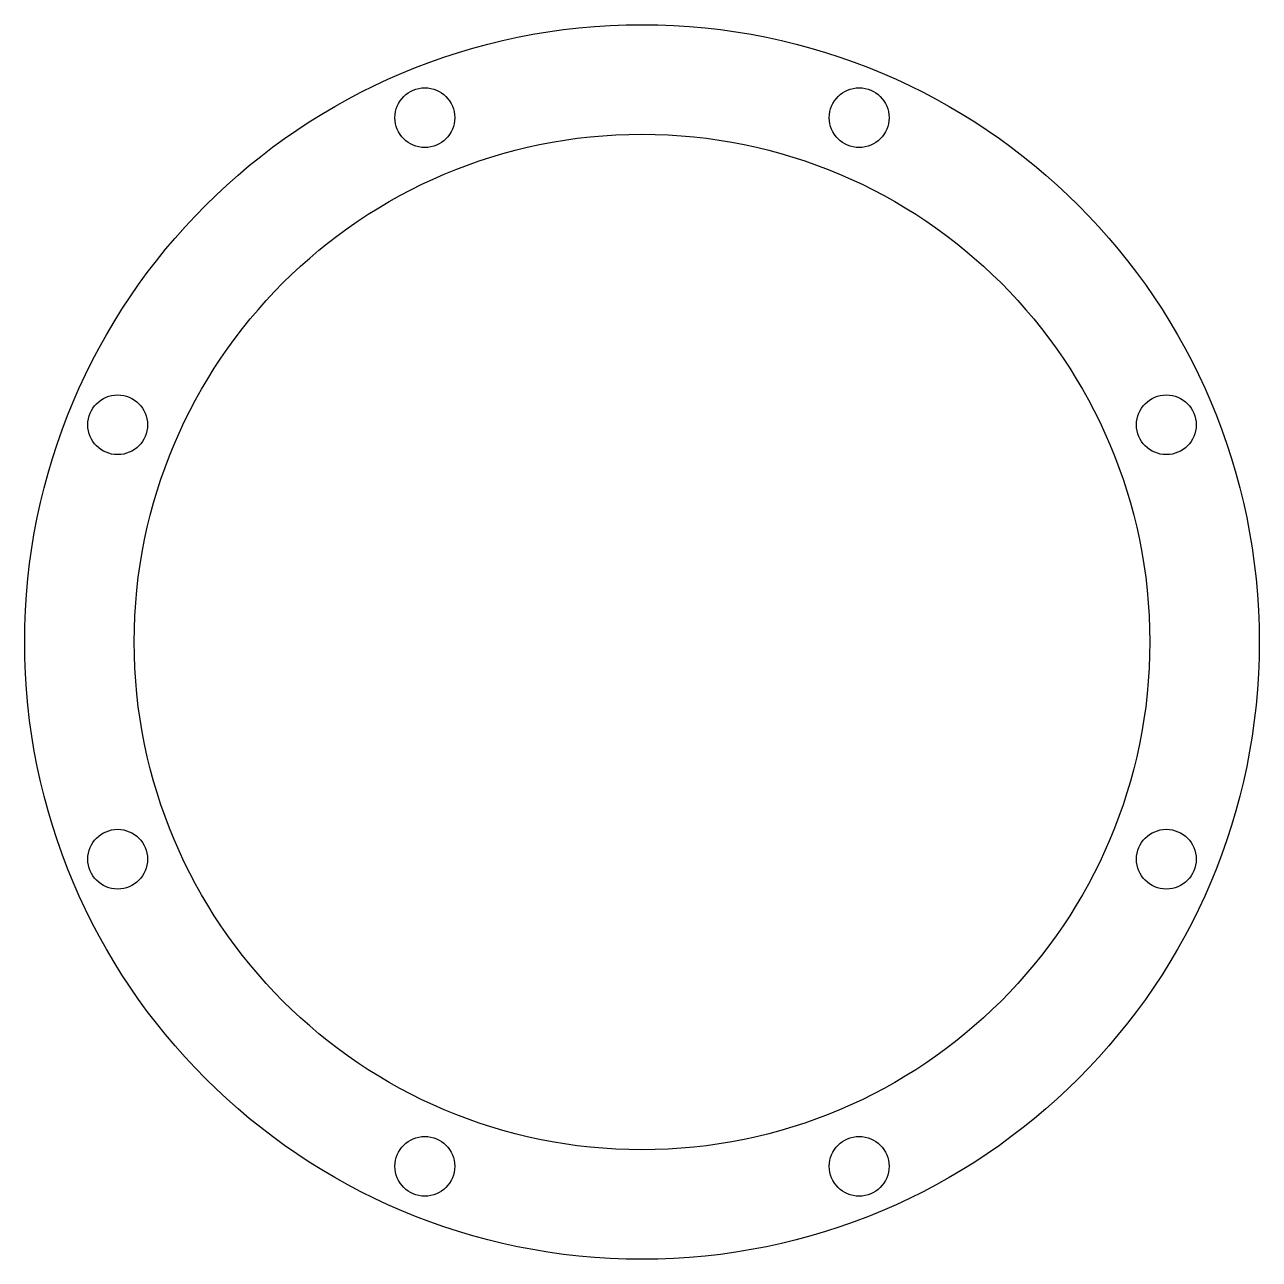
# Model space of a CAD drawing. Header units: millimetres. Extents: x 86 to 334, y 29 to 277.
import ezdxf

# ---------------------------------------------------------------- set-up
doc = ezdxf.new("R2010")
doc.units = ezdxf.units.MM
doc.layers.add('cutting', color=1, linetype='Continuous')

msp = doc.modelspace()

# ---------------------------------------------------------------- linework, layer by layer
at = {"layer": 'cutting', "color": 1}
for centre, radius in [((210.25, 152.75), 124), ((166.63, 258.07), 6), ((253.88, 258.07), 6), ((210.25, 152.75), 102), ((104.93, 196.38), 6), ((315.58, 196.38), 6), ((104.93, 109.12), 6), ((315.58, 109.12), 6), ((166.63, 47.43), 6), ((253.88, 47.43), 6)]:
    msp.add_circle(centre, radius, dxfattribs=at)

doc.saveas('drawing.dxf')
